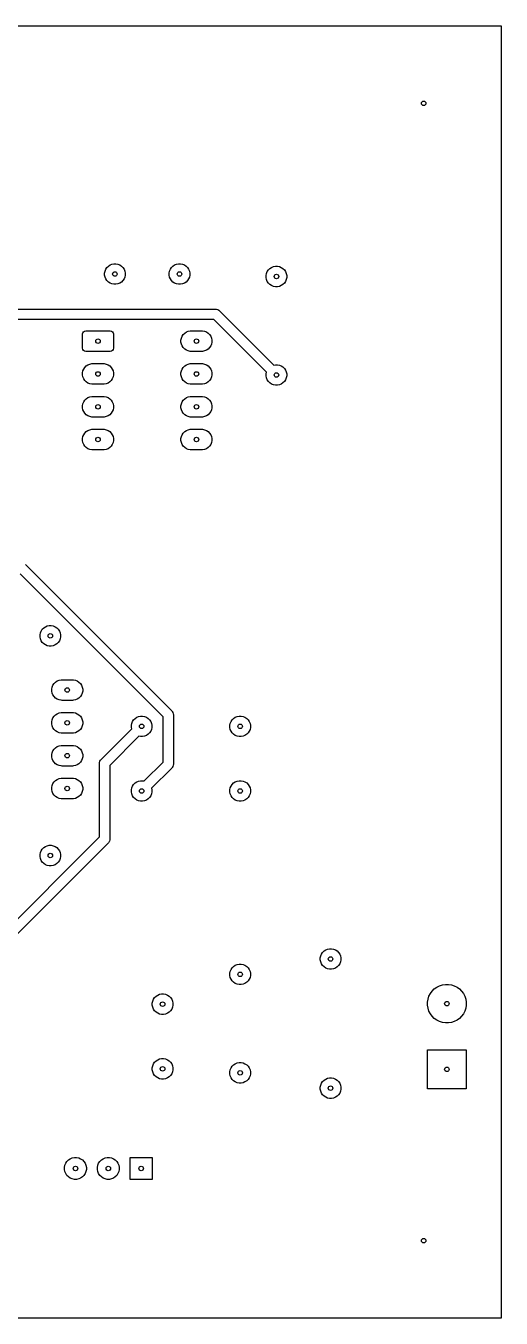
# Model space of a CAD drawing. Header units: millimetres. Extents: x 20 to 120, y -120 to -20.
# Drawn here: x 83.2 to 120, y -120 to -20 of the extents above; entities that cross this region are included whole.
import ezdxf

# ---------------------------------------------------------------- set-up
doc = ezdxf.new("R2010")
doc.units = ezdxf.units.MM
doc.layers.add('Edge.Cuts', color=254, linetype='CONTINUOUS', true_color=0xd0d2cd)
doc.layers.add('F.Cu', color=13, linetype='CONTINUOUS', true_color=0xc83434)

msp = doc.modelspace()

# ---------------------------------------------------------------- linework, layer by layer
at = {"layer": 'Edge.Cuts', "linetype": 'CONTINUOUS'}
for p, q in [((20, -20), (120, -20)), ((120, -20), (120, -120)), ((120, -120), (20, -120))]:
    msp.add_line(p, q, dxfattribs=at)
at = {"layer": 'F.Cu', "linetype": 'CONTINUOUS'}
for p, q in [((89.313852, -39.126586), (89.344448, -38.972772)), ((89.344448, -38.972772), (89.404463, -38.827883)), ((89.404463, -38.827883), (89.491592, -38.697485)), ((89.491592, -38.697485), (89.602485, -38.586592)), ((89.602485, -38.586592), (89.732883, -38.499463)), ((89.732883, -38.499463), (89.877772, -38.439448)), ((89.877772, -38.439448), (90.031586, -38.408852)), ((90.031586, -38.408852), (90.188414, -38.408852)), ((90.188414, -38.408852), (90.342228, -38.439448)), ((90.342228, -38.439448), (90.487117, -38.499463)), ((90.487117, -38.499463), (90.617515, -38.586592)), ((90.617515, -38.586592), (90.728408, -38.697485)), ((90.728408, -38.697485), (90.815537, -38.827883)), ((90.815537, -38.827883), (90.875552, -38.972772)), ((90.875552, -38.972772), (90.906148, -39.126586)), ((94.313852, -39.126586), (94.344448, -38.972772)), ((94.344448, -38.972772), (94.404463, -38.827883)), ((94.404463, -38.827883), (94.491592, -38.697485)), ((94.491592, -38.697485), (94.602485, -38.586592)), ((94.602485, -38.586592), (94.732883, -38.499463)), ((94.732883, -38.499463), (94.877772, -38.439448)), ((94.877772, -38.439448), (95.031586, -38.408852)), ((95.031586, -38.408852), (95.188414, -38.408852)), ((95.188414, -38.408852), (95.342228, -38.439448)), ((95.342228, -38.439448), (95.487117, -38.499463)), ((95.487117, -38.499463), (95.617515, -38.586592)), ((95.617515, -38.586592), (95.728408, -38.697485)), ((95.728408, -38.697485), (95.815537, -38.827883)), ((95.815537, -38.827883), (95.875552, -38.972772)), ((95.875552, -38.972772), (95.906148, -39.126586)), ((101.904463, -39.017883), (101.991592, -38.887485)), ((101.991592, -38.887485), (102.102485, -38.776592)), ((102.102485, -38.776592), (102.232883, -38.689463)), ((102.232883, -38.689463), (102.377772, -38.629448)), ((102.377772, -38.629448), (102.531586, -38.598852)), ((102.531586, -38.598852), (102.688414, -38.598852)), ((102.688414, -38.598852), (102.842228, -38.629448)), ((102.842228, -38.629448), (102.987117, -38.689463)), ((102.987117, -38.689463), (103.117515, -38.776592)), ((103.117515, -38.776592), (103.228408, -38.887485)), ((103.228408, -38.887485), (103.315537, -39.017883)), ((89.313852, -39.283414), (89.313852, -39.126586)), ((89.344448, -39.437228), (89.313852, -39.283414)), ((89.404463, -39.582117), (89.344448, -39.437228)), ((89.491592, -39.712515), (89.404463, -39.582117)), ((89.602485, -39.823408), (89.491592, -39.712515)), ((89.732883, -39.910537), (89.602485, -39.823408)), ((89.877772, -39.970552), (89.732883, -39.910537)), ((90.031586, -40.001148), (89.877772, -39.970552)), ((90.342228, -39.970552), (90.188414, -40.001148)), ((90.487117, -39.910537), (90.342228, -39.970552)), ((90.617515, -39.823408), (90.487117, -39.910537)), ((90.728408, -39.712515), (90.617515, -39.823408)), ((90.815537, -39.582117), (90.728408, -39.712515)), ((90.875552, -39.437228), (90.815537, -39.582117)), ((90.906148, -39.283414), (90.875552, -39.437228)), ((90.906148, -39.126586), (90.906148, -39.283414)), ((94.313852, -39.283414), (94.313852, -39.126586)), ((94.344448, -39.437228), (94.313852, -39.283414)), ((94.404463, -39.582117), (94.344448, -39.437228)), ((94.491592, -39.712515), (94.404463, -39.582117)), ((94.602485, -39.823408), (94.491592, -39.712515)), ((94.732883, -39.910537), (94.602485, -39.823408)), ((94.877772, -39.970552), (94.732883, -39.910537)), ((95.031586, -40.001148), (94.877772, -39.970552)), ((95.342228, -39.970552), (95.188414, -40.001148)), ((95.487117, -39.910537), (95.342228, -39.970552)), ((95.617515, -39.823408), (95.487117, -39.910537)), ((95.728408, -39.712515), (95.617515, -39.823408)), ((95.815537, -39.582117), (95.728408, -39.712515)), ((95.875552, -39.437228), (95.815537, -39.582117)), ((95.906148, -39.283414), (95.875552, -39.437228)), ((95.906148, -39.126586), (95.906148, -39.283414)), ((101.813852, -39.316586), (101.844448, -39.162772)), ((101.813852, -39.473414), (101.813852, -39.316586)), ((101.844448, -39.627228), (101.813852, -39.473414)), ((101.844448, -39.162772), (101.904463, -39.017883)), ((101.904463, -39.772117), (101.844448, -39.627228)), ((101.991592, -39.902515), (101.904463, -39.772117)), ((102.102485, -40.013408), (101.991592, -39.902515)), ((103.228408, -39.902515), (103.117515, -40.013408)), ((103.315537, -39.772117), (103.228408, -39.902515)), ((103.315537, -39.017883), (103.375552, -39.162772)), ((103.375552, -39.627228), (103.315537, -39.772117)), ((103.375552, -39.162772), (103.406148, -39.316586)), ((103.406148, -39.473414), (103.375552, -39.627228)), ((103.406148, -39.316586), (103.406148, -39.473414)), ((90.188414, -40.001148), (90.031586, -40.001148)), ((95.188414, -40.001148), (95.031586, -40.001148)), ((102.232883, -40.100537), (102.102485, -40.013408)), ((102.377772, -40.160552), (102.232883, -40.100537)), ((102.531586, -40.191148), (102.377772, -40.160552)), ((102.688414, -40.191148), (102.531586, -40.191148)), ((102.842228, -40.160552), (102.688414, -40.191148)), ((102.987117, -40.100537), (102.842228, -40.160552)), ((103.117515, -40.013408), (102.987117, -40.100537)), ((72.205685, -41.9261), (97.9211, -41.9261)), ((97.9211, -41.9261), (97.97331, -41.929522)), ((97.97331, -41.929522), (98.074174, -41.956548)), ((98.074174, -41.956548), (98.164605, -42.008759)), ((97.755414, -42.7261), (72.04, -42.7261)), ((101.839078, -46.809764), (97.755414, -42.7261)), ((98.164605, -42.008759), (98.203943, -42.043257)), ((98.203943, -42.043257), (102.404764, -46.244078)), ((87.6, -43.845), (87.61903, -43.749329)), ((87.6, -44.945), (87.6, -43.845)), ((87.61903, -43.749329), (87.673223, -43.668223)), ((87.673223, -43.668223), (87.754329, -43.61403)), ((87.754329, -43.61403), (87.85, -43.595)), ((87.85, -43.595), (89.75, -43.595)), ((89.75, -43.595), (89.845671, -43.61403)), ((89.845671, -43.61403), (89.926777, -43.668223)), ((89.926777, -43.668223), (89.98097, -43.749329)), ((89.98097, -43.749329), (90, -43.845)), ((90, -43.845), (90, -44.945)), ((95.314463, -44.017883), (95.401592, -43.887485)), ((95.401592, -43.887485), (95.512485, -43.776592)), ((95.512485, -43.776592), (95.642883, -43.689463)), ((95.642883, -43.689463), (95.787772, -43.629448)), ((95.787772, -43.629448), (95.941586, -43.598852)), ((95.941586, -43.598852), (96.02, -43.595)), ((96.02, -43.595), (96.82, -43.595)), ((96.82, -43.595), (96.898414, -43.598852)), ((96.898414, -43.598852), (97.052228, -43.629448)), ((97.052228, -43.629448), (97.197117, -43.689463)), ((97.197117, -43.689463), (97.327515, -43.776592)), ((97.327515, -43.776592), (97.438408, -43.887485)), ((97.438408, -43.887485), (97.525537, -44.017883)), ((87.61903, -45.040671), (87.6, -44.945)), ((90, -44.945), (89.98097, -45.040671)), ((95.223852, -44.316586), (95.254448, -44.162772)), ((95.223852, -44.473414), (95.223852, -44.316586)), ((95.254448, -44.627228), (95.223852, -44.473414)), ((95.254448, -44.162772), (95.314463, -44.017883)), ((95.314463, -44.772117), (95.254448, -44.627228)), ((95.401592, -44.902515), (95.314463, -44.772117)), ((95.512485, -45.013408), (95.401592, -44.902515)), ((97.438408, -44.902515), (97.327515, -45.013408)), ((97.525537, -44.772117), (97.438408, -44.902515)), ((97.525537, -44.017883), (97.585552, -44.162772)), ((97.585552, -44.627228), (97.525537, -44.772117)), ((97.585552, -44.162772), (97.616148, -44.316586)), ((97.616148, -44.473414), (97.585552, -44.627228)), ((97.616148, -44.316586), (97.616148, -44.473414)), ((87.673223, -45.121777), (87.61903, -45.040671)), ((87.754329, -45.17597), (87.673223, -45.121777)), ((87.85, -45.195), (87.754329, -45.17597)), ((89.75, -45.195), (87.85, -45.195)), ((89.845671, -45.17597), (89.75, -45.195)), ((89.926777, -45.121777), (89.845671, -45.17597)), ((89.98097, -45.040671), (89.926777, -45.121777)), ((95.642883, -45.100537), (95.512485, -45.013408)), ((95.787772, -45.160552), (95.642883, -45.100537)), ((95.941586, -45.191148), (95.787772, -45.160552)), ((96.02, -45.195), (95.941586, -45.191148)), ((96.82, -45.195), (96.02, -45.195)), ((96.898414, -45.191148), (96.82, -45.195)), ((97.052228, -45.160552), (96.898414, -45.191148)), ((97.197117, -45.100537), (97.052228, -45.160552)), ((97.327515, -45.013408), (97.197117, -45.100537)), ((87.603852, -46.856586), (87.634448, -46.702772)), ((87.603852, -47.013414), (87.603852, -46.856586)), ((87.634448, -46.702772), (87.694463, -46.557883)), ((87.694463, -46.557883), (87.781592, -46.427485)), ((87.781592, -46.427485), (87.892485, -46.316592)), ((87.892485, -46.316592), (88.022883, -46.229463)), ((88.022883, -46.229463), (88.167772, -46.169448)), ((88.167772, -46.169448), (88.321586, -46.138852)), ((88.321586, -46.138852), (88.4, -46.135)), ((88.4, -46.135), (89.2, -46.135)), ((89.2, -46.135), (89.278414, -46.138852)), ((89.278414, -46.138852), (89.432228, -46.169448)), ((89.432228, -46.169448), (89.577117, -46.229463)), ((89.577117, -46.229463), (89.707515, -46.316592)), ((89.707515, -46.316592), (89.818408, -46.427485)), ((89.818408, -46.427485), (89.905537, -46.557883)), ((89.905537, -46.557883), (89.965552, -46.702772)), ((89.965552, -46.702772), (89.996148, -46.856586)), ((89.996148, -46.856586), (89.996148, -47.013414)), ((95.223852, -46.856586), (95.254448, -46.702772)), ((95.223852, -47.013414), (95.223852, -46.856586)), ((95.254448, -46.702772), (95.314463, -46.557883)), ((95.314463, -46.557883), (95.401592, -46.427485)), ((95.401592, -46.427485), (95.512485, -46.316592)), ((95.512485, -46.316592), (95.642883, -46.229463)), ((95.642883, -46.229463), (95.787772, -46.169448)), ((95.787772, -46.169448), (95.941586, -46.138852)), ((95.941586, -46.138852), (96.02, -46.135)), ((96.02, -46.135), (96.82, -46.135)), ((96.82, -46.135), (96.898414, -46.138852)), ((96.898414, -46.138852), (97.052228, -46.169448)), ((97.052228, -46.169448), (97.197117, -46.229463)), ((97.197117, -46.229463), (97.327515, -46.316592)), ((97.327515, -46.316592), (97.438408, -46.427485)), ((97.438408, -46.427485), (97.525537, -46.557883)), ((97.525537, -46.557883), (97.585552, -46.702772)), ((97.585552, -46.702772), (97.616148, -46.856586)), ((97.616148, -46.856586), (97.616148, -47.013414)), ((101.813852, -46.936586), (101.839078, -46.809764)), ((101.813852, -47.093414), (101.813852, -46.936586)), ((102.404764, -46.244078), (102.531586, -46.218852)), ((102.531586, -46.218852), (102.688414, -46.218852)), ((102.688414, -46.218852), (102.842228, -46.249448)), ((102.842228, -46.249448), (102.987117, -46.309463)), ((102.987117, -46.309463), (103.117515, -46.396592)), ((103.117515, -46.396592), (103.228408, -46.507485)), ((103.228408, -46.507485), (103.315537, -46.637883)), ((103.315537, -46.637883), (103.375552, -46.782772)), ((103.375552, -46.782772), (103.406148, -46.936586)), ((103.406148, -46.936586), (103.406148, -47.093414)), ((87.634448, -47.167228), (87.603852, -47.013414)), ((87.694463, -47.312117), (87.634448, -47.167228)), ((87.781592, -47.442515), (87.694463, -47.312117)), ((87.892485, -47.553408), (87.781592, -47.442515)), ((88.022883, -47.640537), (87.892485, -47.553408)), ((88.167772, -47.700552), (88.022883, -47.640537)), ((88.321586, -47.731148), (88.167772, -47.700552)), ((88.4, -47.735), (88.321586, -47.731148)), ((89.2, -47.735), (88.4, -47.735)), ((89.278414, -47.731148), (89.2, -47.735)), ((89.432228, -47.700552), (89.278414, -47.731148)), ((89.577117, -47.640537), (89.432228, -47.700552)), ((89.707515, -47.553408), (89.577117, -47.640537)), ((89.818408, -47.442515), (89.707515, -47.553408)), ((89.905537, -47.312117), (89.818408, -47.442515)), ((89.965552, -47.167228), (89.905537, -47.312117)), ((89.996148, -47.013414), (89.965552, -47.167228)), ((95.254448, -47.167228), (95.223852, -47.013414)), ((95.314463, -47.312117), (95.254448, -47.167228)), ((95.401592, -47.442515), (95.314463, -47.312117)), ((95.512485, -47.553408), (95.401592, -47.442515)), ((95.642883, -47.640537), (95.512485, -47.553408)), ((95.787772, -47.700552), (95.642883, -47.640537)), ((95.941586, -47.731148), (95.787772, -47.700552)), ((96.02, -47.735), (95.941586, -47.731148)), ((96.82, -47.735), (96.02, -47.735)), ((96.898414, -47.731148), (96.82, -47.735)), ((97.052228, -47.700552), (96.898414, -47.731148)), ((97.197117, -47.640537), (97.052228, -47.700552)), ((97.327515, -47.553408), (97.197117, -47.640537)), ((97.438408, -47.442515), (97.327515, -47.553408)), ((97.525537, -47.312117), (97.438408, -47.442515)), ((97.585552, -47.167228), (97.525537, -47.312117)), ((97.616148, -47.013414), (97.585552, -47.167228)), ((101.844448, -47.247228), (101.813852, -47.093414)), ((101.904463, -47.392117), (101.844448, -47.247228)), ((101.991592, -47.522515), (101.904463, -47.392117)), ((102.102485, -47.633408), (101.991592, -47.522515)), ((102.232883, -47.720537), (102.102485, -47.633408)), ((102.377772, -47.780552), (102.232883, -47.720537)), ((102.531586, -47.811148), (102.377772, -47.780552)), ((102.688414, -47.811148), (102.531586, -47.811148)), ((102.842228, -47.780552), (102.688414, -47.811148)), ((102.987117, -47.720537), (102.842228, -47.780552)), ((103.117515, -47.633408), (102.987117, -47.720537)), ((103.228408, -47.522515), (103.117515, -47.633408)), ((103.315537, -47.392117), (103.228408, -47.522515)), ((103.375552, -47.247228), (103.315537, -47.392117)), ((103.406148, -47.093414), (103.375552, -47.247228)), ((87.694463, -49.097883), (87.781592, -48.967485)), ((87.781592, -48.967485), (87.892485, -48.856592)), ((87.892485, -48.856592), (88.022883, -48.769463)), ((88.022883, -48.769463), (88.167772, -48.709448)), ((88.167772, -48.709448), (88.321586, -48.678852)), ((88.321586, -48.678852), (88.4, -48.675)), ((88.4, -48.675), (89.2, -48.675)), ((89.2, -48.675), (89.278414, -48.678852)), ((89.278414, -48.678852), (89.432228, -48.709448)), ((89.432228, -48.709448), (89.577117, -48.769463)), ((89.577117, -48.769463), (89.707515, -48.856592)), ((89.707515, -48.856592), (89.818408, -48.967485)), ((89.818408, -48.967485), (89.905537, -49.097883)), ((95.314463, -49.097883), (95.401592, -48.967485)), ((95.401592, -48.967485), (95.512485, -48.856592)), ((95.512485, -48.856592), (95.642883, -48.769463)), ((95.642883, -48.769463), (95.787772, -48.709448)), ((95.787772, -48.709448), (95.941586, -48.678852)), ((95.941586, -48.678852), (96.02, -48.675)), ((96.02, -48.675), (96.82, -48.675)), ((96.82, -48.675), (96.898414, -48.678852)), ((96.898414, -48.678852), (97.052228, -48.709448)), ((97.052228, -48.709448), (97.197117, -48.769463)), ((97.197117, -48.769463), (97.327515, -48.856592)), ((97.327515, -48.856592), (97.438408, -48.967485)), ((97.438408, -48.967485), (97.525537, -49.097883)), ((87.603852, -49.396586), (87.634448, -49.242772)), ((87.603852, -49.553414), (87.603852, -49.396586)), ((87.634448, -49.707228), (87.603852, -49.553414)), ((87.634448, -49.242772), (87.694463, -49.097883)), ((87.694463, -49.852117), (87.634448, -49.707228)), ((87.781592, -49.982515), (87.694463, -49.852117)), ((87.892485, -50.093408), (87.781592, -49.982515)), ((89.818408, -49.982515), (89.707515, -50.093408)), ((89.905537, -49.852117), (89.818408, -49.982515)), ((89.905537, -49.097883), (89.965552, -49.242772)), ((89.965552, -49.707228), (89.905537, -49.852117)), ((89.965552, -49.242772), (89.996148, -49.396586)), ((89.996148, -49.553414), (89.965552, -49.707228)), ((89.996148, -49.396586), (89.996148, -49.553414)), ((95.223852, -49.396586), (95.254448, -49.242772)), ((95.223852, -49.553414), (95.223852, -49.396586)), ((95.254448, -49.707228), (95.223852, -49.553414)), ((95.254448, -49.242772), (95.314463, -49.097883)), ((95.314463, -49.852117), (95.254448, -49.707228)), ((95.401592, -49.982515), (95.314463, -49.852117)), ((95.512485, -50.093408), (95.401592, -49.982515)), ((97.438408, -49.982515), (97.327515, -50.093408)), ((97.525537, -49.852117), (97.438408, -49.982515)), ((97.525537, -49.097883), (97.585552, -49.242772)), ((97.585552, -49.707228), (97.525537, -49.852117)), ((97.585552, -49.242772), (97.616148, -49.396586)), ((97.616148, -49.553414), (97.585552, -49.707228)), ((97.616148, -49.396586), (97.616148, -49.553414)), ((88.022883, -50.180537), (87.892485, -50.093408)), ((88.167772, -50.240552), (88.022883, -50.180537)), ((88.321586, -50.271148), (88.167772, -50.240552)), ((88.4, -50.275), (88.321586, -50.271148)), ((89.2, -50.275), (88.4, -50.275)), ((89.278414, -50.271148), (89.2, -50.275)), ((89.432228, -50.240552), (89.278414, -50.271148)), ((89.577117, -50.180537), (89.432228, -50.240552)), ((89.707515, -50.093408), (89.577117, -50.180537)), ((95.642883, -50.180537), (95.512485, -50.093408)), ((95.787772, -50.240552), (95.642883, -50.180537)), ((95.941586, -50.271148), (95.787772, -50.240552)), ((96.02, -50.275), (95.941586, -50.271148)), ((96.82, -50.275), (96.02, -50.275)), ((96.898414, -50.271148), (96.82, -50.275)), ((97.052228, -50.240552), (96.898414, -50.271148)), ((97.197117, -50.180537), (97.052228, -50.240552)), ((97.327515, -50.093408), (97.197117, -50.180537)), ((87.603852, -51.936586), (87.634448, -51.782772)), ((87.603852, -52.093414), (87.603852, -51.936586)), ((87.634448, -51.782772), (87.694463, -51.637883)), ((87.694463, -51.637883), (87.781592, -51.507485)), ((87.781592, -51.507485), (87.892485, -51.396592)), ((87.892485, -51.396592), (88.022883, -51.309463)), ((88.022883, -51.309463), (88.167772, -51.249448)), ((88.167772, -51.249448), (88.321586, -51.218852)), ((88.321586, -51.218852), (88.4, -51.215)), ((88.4, -51.215), (89.2, -51.215)), ((89.2, -51.215), (89.278414, -51.218852)), ((89.278414, -51.218852), (89.432228, -51.249448)), ((89.432228, -51.249448), (89.577117, -51.309463)), ((89.577117, -51.309463), (89.707515, -51.396592)), ((89.707515, -51.396592), (89.818408, -51.507485)), ((89.818408, -51.507485), (89.905537, -51.637883)), ((89.905537, -51.637883), (89.965552, -51.782772)), ((89.965552, -51.782772), (89.996148, -51.936586)), ((89.996148, -51.936586), (89.996148, -52.093414)), ((95.223852, -51.936586), (95.254448, -51.782772)), ((95.223852, -52.093414), (95.223852, -51.936586)), ((95.254448, -51.782772), (95.314463, -51.637883)), ((95.314463, -51.637883), (95.401592, -51.507485)), ((95.401592, -51.507485), (95.512485, -51.396592)), ((95.512485, -51.396592), (95.642883, -51.309463)), ((95.642883, -51.309463), (95.787772, -51.249448)), ((95.787772, -51.249448), (95.941586, -51.218852)), ((95.941586, -51.218852), (96.02, -51.215)), ((96.02, -51.215), (96.82, -51.215)), ((96.82, -51.215), (96.898414, -51.218852)), ((96.898414, -51.218852), (97.052228, -51.249448)), ((97.052228, -51.249448), (97.197117, -51.309463)), ((97.197117, -51.309463), (97.327515, -51.396592)), ((97.327515, -51.396592), (97.438408, -51.507485)), ((97.438408, -51.507485), (97.525537, -51.637883)), ((97.525537, -51.637883), (97.585552, -51.782772)), ((97.585552, -51.782772), (97.616148, -51.936586)), ((97.616148, -51.936586), (97.616148, -52.093414)), ((87.634448, -52.247228), (87.603852, -52.093414)), ((87.694463, -52.392117), (87.634448, -52.247228)), ((87.781592, -52.522515), (87.694463, -52.392117)), ((87.892485, -52.633408), (87.781592, -52.522515)), ((88.022883, -52.720537), (87.892485, -52.633408)), ((88.167772, -52.780552), (88.022883, -52.720537)), ((88.321586, -52.811148), (88.167772, -52.780552)), ((88.4, -52.815), (88.321586, -52.811148)), ((89.2, -52.815), (88.4, -52.815)), ((89.278414, -52.811148), (89.2, -52.815)), ((89.432228, -52.780552), (89.278414, -52.811148)), ((89.577117, -52.720537), (89.432228, -52.780552)), ((89.707515, -52.633408), (89.577117, -52.720537)), ((89.818408, -52.522515), (89.707515, -52.633408)), ((89.905537, -52.392117), (89.818408, -52.522515)), ((89.965552, -52.247228), (89.905537, -52.392117)), ((89.996148, -52.093414), (89.965552, -52.247228)), ((95.254448, -52.247228), (95.223852, -52.093414)), ((95.314463, -52.392117), (95.254448, -52.247228)), ((95.401592, -52.522515), (95.314463, -52.392117)), ((95.512485, -52.633408), (95.401592, -52.522515)), ((95.642883, -52.720537), (95.512485, -52.633408)), ((95.787772, -52.780552), (95.642883, -52.720537)), ((95.941586, -52.811148), (95.787772, -52.780552)), ((96.02, -52.815), (95.941586, -52.811148)), ((96.82, -52.815), (96.02, -52.815)), ((96.898414, -52.811148), (96.82, -52.815)), ((97.052228, -52.780552), (96.898414, -52.811148)), ((97.197117, -52.720537), (97.052228, -52.780552)), ((97.327515, -52.633408), (97.197117, -52.720537)), ((97.438408, -52.522515), (97.327515, -52.633408)), ((97.525537, -52.392117), (97.438408, -52.522515)), ((97.585552, -52.247228), (97.525537, -52.392117)), ((97.616148, -52.093414), (97.585552, -52.247228)), ((83.181205, -61.682659), (83.220543, -61.717157)), ((83.220543, -61.717157), (94.516743, -73.013357)), ((93.8339, -73.461886), (82.772014, -62.4)), ((84.313852, -67.126586), (84.344448, -66.972772)), ((84.344448, -66.972772), (84.404463, -66.827883)), ((84.404463, -66.827883), (84.491592, -66.697485)), ((84.491592, -66.697485), (84.602485, -66.586592)), ((84.602485, -66.586592), (84.732883, -66.499463)), ((84.732883, -66.499463), (84.877772, -66.439448)), ((84.877772, -66.439448), (85.031586, -66.408852)), ((85.031586, -66.408852), (85.188414, -66.408852)), ((85.188414, -66.408852), (85.342228, -66.439448)), ((85.342228, -66.439448), (85.487117, -66.499463)), ((85.487117, -66.499463), (85.617515, -66.586592)), ((85.617515, -66.586592), (85.728408, -66.697485)), ((85.728408, -66.697485), (85.815537, -66.827883)), ((85.815537, -66.827883), (85.875552, -66.972772)), ((85.875552, -66.972772), (85.906148, -67.126586)), ((84.313852, -67.283414), (84.313852, -67.126586)), ((84.344448, -67.437228), (84.313852, -67.283414)), ((84.404463, -67.582117), (84.344448, -67.437228)), ((84.491592, -67.712515), (84.404463, -67.582117)), ((84.602485, -67.823408), (84.491592, -67.712515)), ((84.732883, -67.910537), (84.602485, -67.823408)), ((84.877772, -67.970552), (84.732883, -67.910537)), ((85.031586, -68.001148), (84.877772, -67.970552)), ((85.342228, -67.970552), (85.188414, -68.001148)), ((85.487117, -67.910537), (85.342228, -67.970552)), ((85.617515, -67.823408), (85.487117, -67.910537)), ((85.728408, -67.712515), (85.617515, -67.823408)), ((85.815537, -67.582117), (85.728408, -67.712515)), ((85.875552, -67.437228), (85.815537, -67.582117)), ((85.906148, -67.283414), (85.875552, -67.437228)), ((85.906148, -67.126586), (85.906148, -67.283414)), ((85.188414, -68.001148), (85.031586, -68.001148)), ((85.314463, -71.017883), (85.401592, -70.887485)), ((85.401592, -70.887485), (85.512485, -70.776592)), ((85.512485, -70.776592), (85.642883, -70.689463)), ((85.642883, -70.689463), (85.787772, -70.629448)), ((85.787772, -70.629448), (85.941586, -70.598852)), ((85.941586, -70.598852), (86.02, -70.595)), ((86.02, -70.595), (86.82, -70.595)), ((86.82, -70.595), (86.898414, -70.598852)), ((86.898414, -70.598852), (87.052228, -70.629448)), ((87.052228, -70.629448), (87.197117, -70.689463)), ((87.197117, -70.689463), (87.327515, -70.776592)), ((87.327515, -70.776592), (87.438408, -70.887485)), ((87.438408, -70.887485), (87.525537, -71.017883)), ((85.223852, -71.316586), (85.254448, -71.162772)), ((85.223852, -71.473414), (85.223852, -71.316586)), ((85.254448, -71.627228), (85.223852, -71.473414)), ((85.254448, -71.162772), (85.314463, -71.017883)), ((85.314463, -71.772117), (85.254448, -71.627228)), ((85.401592, -71.902515), (85.314463, -71.772117)), ((85.512485, -72.013408), (85.401592, -71.902515)), ((87.438408, -71.902515), (87.327515, -72.013408)), ((87.525537, -71.772117), (87.438408, -71.902515)), ((87.525537, -71.017883), (87.585552, -71.162772)), ((87.585552, -71.627228), (87.525537, -71.772117)), ((87.585552, -71.162772), (87.616148, -71.316586)), ((87.616148, -71.473414), (87.585552, -71.627228)), ((87.616148, -71.316586), (87.616148, -71.473414)), ((85.642883, -72.100537), (85.512485, -72.013408)), ((85.787772, -72.160552), (85.642883, -72.100537)), ((85.941586, -72.191148), (85.787772, -72.160552)), ((86.02, -72.195), (85.941586, -72.191148)), ((86.82, -72.195), (86.02, -72.195)), ((86.898414, -72.191148), (86.82, -72.195)), ((87.052228, -72.160552), (86.898414, -72.191148)), ((87.197117, -72.100537), (87.052228, -72.160552)), ((87.327515, -72.013408), (87.197117, -72.100537)), ((85.223852, -73.856586), (85.254448, -73.702772)), ((85.223852, -74.013414), (85.223852, -73.856586)), ((85.254448, -73.702772), (85.314463, -73.557883)), ((85.314463, -73.557883), (85.401592, -73.427485)), ((85.401592, -73.427485), (85.512485, -73.316592)), ((85.512485, -73.316592), (85.642883, -73.229463)), ((85.642883, -73.229463), (85.787772, -73.169448)), ((85.787772, -73.169448), (85.941586, -73.138852)), ((85.941586, -73.138852), (86.02, -73.135)), ((86.02, -73.135), (86.82, -73.135)), ((86.82, -73.135), (86.898414, -73.138852)), ((86.898414, -73.138852), (87.052228, -73.169448)), ((87.052228, -73.169448), (87.197117, -73.229463)), ((87.197117, -73.229463), (87.327515, -73.316592)), ((87.327515, -73.316592), (87.438408, -73.427485)), ((87.438408, -73.427485), (87.525537, -73.557883)), ((87.525537, -73.557883), (87.585552, -73.702772)), ((87.585552, -73.702772), (87.616148, -73.856586)), ((87.616148, -73.856586), (87.616148, -74.013414)), ((91.383852, -74.126586), (91.414448, -73.972772)), ((91.414448, -73.972772), (91.474463, -73.827883)), ((91.474463, -73.827883), (91.561592, -73.697485)), ((91.561592, -73.697485), (91.672485, -73.586592)), ((91.672485, -73.586592), (91.802883, -73.499463)), ((91.802883, -73.499463), (91.947772, -73.439448)), ((91.947772, -73.439448), (92.101586, -73.408852)), ((92.101586, -73.408852), (92.258414, -73.408852)), ((92.258414, -73.408852), (92.412228, -73.439448)), ((92.412228, -73.439448), (92.557117, -73.499463)), ((92.557117, -73.499463), (92.687515, -73.586592)), ((92.687515, -73.586592), (92.798408, -73.697485)), ((92.798408, -73.697485), (92.885537, -73.827883)), ((92.885537, -73.827883), (92.945552, -73.972772)), ((92.945552, -73.972772), (92.976148, -74.126586)), ((93.8339, -76.985414), (93.8339, -73.461886)), ((94.516743, -73.013357), (94.551241, -73.052695)), ((94.551241, -73.052695), (94.603452, -73.143126)), ((94.603452, -73.143126), (94.603452, -73.143127)), ((94.603452, -73.143127), (94.630478, -73.24399)), ((94.630478, -73.24399), (94.6339, -73.2962)), ((94.6339, -73.2962), (94.6339, -77.1511)), ((99.003852, -74.126586), (99.034448, -73.972772)), ((99.034448, -73.972772), (99.094463, -73.827883)), ((99.094463, -73.827883), (99.181592, -73.697485)), ((99.181592, -73.697485), (99.292485, -73.586592)), ((99.292485, -73.586592), (99.422883, -73.499463)), ((99.422883, -73.499463), (99.567772, -73.439448)), ((99.567772, -73.439448), (99.721586, -73.408852)), ((99.721586, -73.408852), (99.878414, -73.408852)), ((99.878414, -73.408852), (100.032228, -73.439448)), ((100.032228, -73.439448), (100.177117, -73.499463)), ((100.177117, -73.499463), (100.307515, -73.586592)), ((100.307515, -73.586592), (100.418408, -73.697485)), ((100.418408, -73.697485), (100.505537, -73.827883)), ((100.505537, -73.827883), (100.565552, -73.972772)), ((100.565552, -73.972772), (100.596148, -74.126586)), ((85.254448, -74.167228), (85.223852, -74.013414)), ((85.314463, -74.312117), (85.254448, -74.167228)), ((85.401592, -74.442515), (85.314463, -74.312117)), ((85.512485, -74.553408), (85.401592, -74.442515)), ((85.642883, -74.640537), (85.512485, -74.553408)), ((85.787772, -74.700552), (85.642883, -74.640537)), ((85.941586, -74.731148), (85.787772, -74.700552)), ((86.02, -74.735), (85.941586, -74.731148)), ((86.82, -74.735), (86.02, -74.735)), ((86.898414, -74.731148), (86.82, -74.735)), ((87.052228, -74.700552), (86.898414, -74.731148)), ((87.197117, -74.640537), (87.052228, -74.700552)), ((87.327515, -74.553408), (87.197117, -74.640537)), ((87.438408, -74.442515), (87.327515, -74.553408)), ((87.525537, -74.312117), (87.438408, -74.442515)), ((87.585552, -74.167228), (87.525537, -74.312117)), ((87.616148, -74.013414), (87.585552, -74.167228)), ((89.040757, -76.778557), (91.409078, -74.410235)), ((91.974764, -74.975921), (89.7236, -77.227085)), ((91.383852, -74.283414), (91.383852, -74.126586)), ((91.409078, -74.410235), (91.383852, -74.283414)), ((92.101586, -75.001148), (91.974764, -74.975921)), ((92.412228, -74.970552), (92.258414, -75.001148)), ((92.557117, -74.910537), (92.412228, -74.970552)), ((92.687515, -74.823408), (92.557117, -74.910537)), ((92.798408, -74.712515), (92.687515, -74.823408)), ((92.885537, -74.582117), (92.798408, -74.712515)), ((92.945552, -74.437228), (92.885537, -74.582117)), ((92.976148, -74.283414), (92.945552, -74.437228)), ((92.976148, -74.126586), (92.976148, -74.283414)), ((99.003852, -74.283414), (99.003852, -74.126586)), ((99.034448, -74.437228), (99.003852, -74.283414)), ((99.094463, -74.582117), (99.034448, -74.437228)), ((99.181592, -74.712515), (99.094463, -74.582117)), ((99.292485, -74.823408), (99.181592, -74.712515)), ((99.422883, -74.910537), (99.292485, -74.823408)), ((99.567772, -74.970552), (99.422883, -74.910537)), ((99.721586, -75.001148), (99.567772, -74.970552)), ((100.032228, -74.970552), (99.878414, -75.001148)), ((100.177117, -74.910537), (100.032228, -74.970552)), ((100.307515, -74.823408), (100.177117, -74.910537)), ((100.418408, -74.712515), (100.307515, -74.823408)), ((100.505537, -74.582117), (100.418408, -74.712515)), ((100.565552, -74.437228), (100.505537, -74.582117)), ((100.596148, -74.283414), (100.565552, -74.437228)), ((100.596148, -74.126586), (100.596148, -74.283414)), ((85.314463, -76.097883), (85.401592, -75.967485)), ((85.401592, -75.967485), (85.512485, -75.856592)), ((85.512485, -75.856592), (85.642883, -75.769463)), ((85.642883, -75.769463), (85.787772, -75.709448)), ((85.787772, -75.709448), (85.941586, -75.678852)), ((85.941586, -75.678852), (86.02, -75.675)), ((86.02, -75.675), (86.82, -75.675)), ((86.82, -75.675), (86.898414, -75.678852)), ((86.898414, -75.678852), (87.052228, -75.709448)), ((87.052228, -75.709448), (87.197117, -75.769463)), ((87.197117, -75.769463), (87.327515, -75.856592)), ((87.327515, -75.856592), (87.438408, -75.967485)), ((87.438408, -75.967485), (87.525537, -76.097883)), ((92.258414, -75.001148), (92.101586, -75.001148)), ((99.878414, -75.001148), (99.721586, -75.001148)), ((85.223852, -76.396586), (85.254448, -76.242772)), ((85.223852, -76.553414), (85.223852, -76.396586)), ((85.254448, -76.707228), (85.223852, -76.553414)), ((85.254448, -76.242772), (85.314463, -76.097883)), ((85.314463, -76.852117), (85.254448, -76.707228)), ((85.401592, -76.982515), (85.314463, -76.852117)), ((85.512485, -77.093408), (85.401592, -76.982515)), ((87.438408, -76.982515), (87.327515, -77.093408)), ((87.525537, -76.852117), (87.438408, -76.982515)), ((87.525537, -76.097883), (87.585552, -76.242772)), ((87.585552, -76.707228), (87.525537, -76.852117)), ((87.585552, -76.242772), (87.616148, -76.396586)), ((87.616148, -76.553414), (87.585552, -76.707228)), ((87.616148, -76.396586), (87.616148, -76.553414)), ((88.927022, -77.00919), (88.930013, -76.998026)), ((88.930013, -76.998026), (88.954048, -76.908326)), ((88.954048, -76.908326), (89.006259, -76.817895)), ((89.006259, -76.817895), (89.040757, -76.778557)), ((92.385235, -78.434078), (93.8339, -76.985414)), ((85.642883, -77.180537), (85.512485, -77.093408)), ((85.787772, -77.240552), (85.642883, -77.180537)), ((85.941586, -77.271148), (85.787772, -77.240552)), ((86.02, -77.275), (85.941586, -77.271148)), ((86.82, -77.275), (86.02, -77.275)), ((86.898414, -77.271148), (86.82, -77.275)), ((87.052228, -77.240552), (86.898414, -77.271148)), ((87.197117, -77.180537), (87.052228, -77.240552)), ((87.327515, -77.093408), (87.197117, -77.180537)), ((88.9236, -77.0614), (88.927022, -77.00919)), ((88.9236, -82.761214), (88.9236, -77.0614)), ((89.7236, -77.227085), (89.7236, -82.9269)), ((94.516743, -77.433943), (92.950921, -78.999764)), ((94.551241, -77.394605), (94.516743, -77.433943)), ((94.603452, -77.304174), (94.551241, -77.394605)), ((94.630478, -77.20331), (94.603452, -77.304174)), ((94.6339, -77.1511), (94.630478, -77.20331)), ((85.223852, -78.936586), (85.254448, -78.782772)), ((85.223852, -79.093414), (85.223852, -78.936586)), ((85.254448, -78.782772), (85.314463, -78.637883)), ((85.314463, -78.637883), (85.401592, -78.507485)), ((85.401592, -78.507485), (85.512485, -78.396592)), ((85.512485, -78.396592), (85.642883, -78.309463)), ((85.642883, -78.309463), (85.787772, -78.249448)), ((85.787772, -78.249448), (85.941586, -78.218852)), ((85.941586, -78.218852), (86.02, -78.215)), ((86.02, -78.215), (86.82, -78.215)), ((86.82, -78.215), (86.898414, -78.218852)), ((86.898414, -78.218852), (87.052228, -78.249448)), ((87.052228, -78.249448), (87.197117, -78.309463)), ((87.197117, -78.309463), (87.327515, -78.396592)), ((87.327515, -78.396592), (87.438408, -78.507485)), ((87.438408, -78.507485), (87.525537, -78.637883)), ((87.525537, -78.637883), (87.585552, -78.782772)), ((87.585552, -78.782772), (87.616148, -78.936586)), ((87.616148, -78.936586), (87.616148, -79.093414)), ((91.383852, -79.126586), (91.414448, -78.972772)), ((91.414448, -78.972772), (91.474463, -78.827883)), ((91.474463, -78.827883), (91.561592, -78.697485)), ((91.561592, -78.697485), (91.672485, -78.586592)), ((91.672485, -78.586592), (91.802883, -78.499463)), ((91.802883, -78.499463), (91.947772, -78.439448)), ((91.947772, -78.439448), (92.101586, -78.408852)), ((92.101586, -78.408852), (92.258414, -78.408852)), ((92.258414, -78.408852), (92.385235, -78.434078)), ((92.950921, -78.999764), (92.976148, -79.126586)), ((99.003852, -79.126586), (99.034448, -78.972772)), ((99.034448, -78.972772), (99.094463, -78.827883)), ((99.094463, -78.827883), (99.181592, -78.697485)), ((99.181592, -78.697485), (99.292485, -78.586592)), ((99.292485, -78.586592), (99.422883, -78.499463)), ((99.422883, -78.499463), (99.567772, -78.439448)), ((99.567772, -78.439448), (99.721586, -78.408852)), ((99.721586, -78.408852), (99.878414, -78.408852)), ((99.878414, -78.408852), (100.032228, -78.439448)), ((100.032228, -78.439448), (100.177117, -78.499463)), ((100.177117, -78.499463), (100.307515, -78.586592)), ((100.307515, -78.586592), (100.418408, -78.697485)), ((100.418408, -78.697485), (100.505537, -78.827883)), ((100.505537, -78.827883), (100.565552, -78.972772)), ((100.565552, -78.972772), (100.596148, -79.126586)), ((85.254448, -79.247228), (85.223852, -79.093414)), ((85.314463, -79.392117), (85.254448, -79.247228)), ((85.401592, -79.522515), (85.314463, -79.392117)), ((85.512485, -79.633408), (85.401592, -79.522515)), ((85.642883, -79.720537), (85.512485, -79.633408)), ((85.787772, -79.780552), (85.642883, -79.720537)), ((85.941586, -79.811148), (85.787772, -79.780552)), ((86.02, -79.815), (85.941586, -79.811148)), ((86.82, -79.815), (86.02, -79.815)), ((86.898414, -79.811148), (86.82, -79.815)), ((87.052228, -79.780552), (86.898414, -79.811148)), ((87.197117, -79.720537), (87.052228, -79.780552)), ((87.327515, -79.633408), (87.197117, -79.720537)), ((87.438408, -79.522515), (87.327515, -79.633408)), ((87.525537, -79.392117), (87.438408, -79.522515)), ((87.585552, -79.247228), (87.525537, -79.392117)), ((87.616148, -79.093414), (87.585552, -79.247228)), ((91.383852, -79.283414), (91.383852, -79.126586)), ((91.414448, -79.437228), (91.383852, -79.283414)), ((91.474463, -79.582117), (91.414448, -79.437228)), ((91.561592, -79.712515), (91.474463, -79.582117)), ((91.672485, -79.823408), (91.561592, -79.712515)), ((91.802883, -79.910537), (91.672485, -79.823408)), ((91.947772, -79.970552), (91.802883, -79.910537)), ((92.101586, -80.001148), (91.947772, -79.970552)), ((92.412228, -79.970552), (92.258414, -80.001148)), ((92.557117, -79.910537), (92.412228, -79.970552)), ((92.687515, -79.823408), (92.557117, -79.910537)), ((92.798408, -79.712515), (92.687515, -79.823408)), ((92.885537, -79.582117), (92.798408, -79.712515)), ((92.945552, -79.437228), (92.885537, -79.582117)), ((92.976148, -79.283414), (92.945552, -79.437228)), ((92.976148, -79.126586), (92.976148, -79.283414)), ((99.003852, -79.283414), (99.003852, -79.126586)), ((99.034448, -79.437228), (99.003852, -79.283414)), ((99.094463, -79.582117), (99.034448, -79.437228)), ((99.181592, -79.712515), (99.094463, -79.582117)), ((99.292485, -79.823408), (99.181592, -79.712515)), ((99.422883, -79.910537), (99.292485, -79.823408)), ((99.567772, -79.970552), (99.422883, -79.910537)), ((99.721586, -80.001148), (99.567772, -79.970552)), ((100.032228, -79.970552), (99.878414, -80.001148)), ((100.177117, -79.910537), (100.032228, -79.970552)), ((100.307515, -79.823408), (100.177117, -79.910537)), ((100.418408, -79.712515), (100.307515, -79.823408)), ((100.505537, -79.582117), (100.418408, -79.712515)), ((100.565552, -79.437228), (100.505537, -79.582117)), ((100.596148, -79.283414), (100.565552, -79.437228)), ((100.596148, -79.126586), (100.596148, -79.283414)), ((92.258414, -80.001148), (92.101586, -80.001148)), ((99.878414, -80.001148), (99.721586, -80.001148)), ((80.879814, -90.805), (88.9236, -82.761214)), ((89.720178, -82.97911), (89.693152, -83.079973)), ((89.7236, -82.9269), (89.720178, -82.97911)), ((89.606443, -83.209743), (81.328343, -91.487843)), ((84.313852, -84.126586), (84.344448, -83.972772)), ((84.344448, -83.972772), (84.404463, -83.827883)), ((84.404463, -83.827883), (84.491592, -83.697485)), ((84.491592, -83.697485), (84.602485, -83.586592)), ((84.602485, -83.586592), (84.732883, -83.499463)), ((84.732883, -83.499463), (84.877772, -83.439448)), ((84.877772, -83.439448), (85.031586, -83.408852)), ((85.031586, -83.408852), (85.188414, -83.408852)), ((85.188414, -83.408852), (85.342228, -83.439448)), ((85.342228, -83.439448), (85.487117, -83.499463)), ((85.487117, -83.499463), (85.617515, -83.586592)), ((85.617515, -83.586592), (85.728408, -83.697485)), ((85.728408, -83.697485), (85.815537, -83.827883)), ((85.815537, -83.827883), (85.875552, -83.972772)), ((85.875552, -83.972772), (85.906148, -84.126586)), ((89.640941, -83.170405), (89.606443, -83.209743)), ((89.653998, -83.14779), (89.640941, -83.170405)), ((89.693152, -83.079973), (89.653998, -83.14779)), ((84.313852, -84.283414), (84.313852, -84.126586)), ((84.344448, -84.437228), (84.313852, -84.283414)), ((84.404463, -84.582117), (84.344448, -84.437228)), ((84.491592, -84.712515), (84.404463, -84.582117)), ((84.602485, -84.823408), (84.491592, -84.712515)), ((84.732883, -84.910537), (84.602485, -84.823408)), ((84.877772, -84.970552), (84.732883, -84.910537)), ((85.031586, -85.001148), (84.877772, -84.970552)), ((85.342228, -84.970552), (85.188414, -85.001148)), ((85.487117, -84.910537), (85.342228, -84.970552)), ((85.617515, -84.823408), (85.487117, -84.910537)), ((85.728408, -84.712515), (85.617515, -84.823408)), ((85.815537, -84.582117), (85.728408, -84.712515)), ((85.875552, -84.437228), (85.815537, -84.582117)), ((85.906148, -84.283414), (85.875552, -84.437228)), ((85.906148, -84.126586), (85.906148, -84.283414)), ((85.188414, -85.001148), (85.031586, -85.001148)), ((106.003852, -92.126586), (106.034448, -91.972772)), ((106.034448, -91.972772), (106.094463, -91.827883)), ((106.094463, -91.827883), (106.181592, -91.697485)), ((106.181592, -91.697485), (106.292485, -91.586592)), ((106.292485, -91.586592), (106.422883, -91.499463)), ((106.422883, -91.499463), (106.567772, -91.439448)), ((106.567772, -91.439448), (106.721586, -91.408852)), ((106.721586, -91.408852), (106.878414, -91.408852)), ((106.878414, -91.408852), (107.032228, -91.439448)), ((107.032228, -91.439448), (107.177117, -91.499463)), ((107.177117, -91.499463), (107.307515, -91.586592)), ((107.307515, -91.586592), (107.418408, -91.697485)), ((107.418408, -91.697485), (107.505537, -91.827883)), ((107.505537, -91.827883), (107.565552, -91.972772)), ((107.565552, -91.972772), (107.596148, -92.126586)), ((99.094463, -93.017883), (99.181592, -92.887485)), ((99.181592, -92.887485), (99.292485, -92.776592)), ((99.292485, -92.776592), (99.422883, -92.689463)), ((99.422883, -92.689463), (99.567772, -92.629448)), ((99.567772, -92.629448), (99.721586, -92.598852)), ((99.721586, -92.598852), (99.878414, -92.598852)), ((99.878414, -92.598852), (100.032228, -92.629448)), ((100.032228, -92.629448), (100.177117, -92.689463)), ((100.177117, -92.689463), (100.307515, -92.776592)), ((100.307515, -92.776592), (100.418408, -92.887485)), ((100.418408, -92.887485), (100.505537, -93.017883)), ((106.003852, -92.283414), (106.003852, -92.126586)), ((106.034448, -92.437228), (106.003852, -92.283414)), ((106.094463, -92.582117), (106.034448, -92.437228)), ((106.181592, -92.712515), (106.094463, -92.582117)), ((106.292485, -92.823408), (106.181592, -92.712515)), ((106.422883, -92.910537), (106.292485, -92.823408)), ((106.567772, -92.970552), (106.422883, -92.910537)), ((106.721586, -93.001148), (106.567772, -92.970552)), ((107.032228, -92.970552), (106.878414, -93.001148)), ((107.177117, -92.910537), (107.032228, -92.970552)), ((107.307515, -92.823408), (107.177117, -92.910537)), ((107.418408, -92.712515), (107.307515, -92.823408)), ((107.505537, -92.582117), (107.418408, -92.712515)), ((107.565552, -92.437228), (107.505537, -92.582117)), ((107.596148, -92.283414), (107.565552, -92.437228)), ((107.596148, -92.126586), (107.596148, -92.283414)), ((99.003852, -93.316586), (99.034448, -93.162772)), ((99.003852, -93.473414), (99.003852, -93.316586)), ((99.034448, -93.627228), (99.003852, -93.473414)), ((99.034448, -93.162772), (99.094463, -93.017883)), ((99.094463, -93.772117), (99.034448, -93.627228)), ((99.181592, -93.902515), (99.094463, -93.772117)), ((99.292485, -94.013408), (99.181592, -93.902515)), ((100.418408, -93.902515), (100.307515, -94.013408)), ((100.505537, -93.772117), (100.418408, -93.902515)), ((100.505537, -93.017883), (100.565552, -93.162772)), ((100.565552, -93.627228), (100.505537, -93.772117)), ((100.565552, -93.162772), (100.596148, -93.316586)), ((100.596148, -93.473414), (100.565552, -93.627228)), ((100.596148, -93.316586), (100.596148, -93.473414)), ((106.878414, -93.001148), (106.721586, -93.001148)), ((93.292485, -95.086592), (93.422883, -94.999463)), ((93.422883, -94.999463), (93.567772, -94.939448)), ((93.567772, -94.939448), (93.721586, -94.908852)), ((93.721586, -94.908852), (93.878414, -94.908852)), ((93.878414, -94.908852), (94.032228, -94.939448)), ((94.032228, -94.939448), (94.177117, -94.999463)), ((94.177117, -94.999463), (94.307515, -95.086592)), ((99.422883, -94.100537), (99.292485, -94.013408)), ((99.567772, -94.160552), (99.422883, -94.100537)), ((99.721586, -94.191148), (99.567772, -94.160552)), ((99.878414, -94.191148), (99.721586, -94.191148)), ((100.032228, -94.160552), (99.878414, -94.191148)), ((100.177117, -94.100537), (100.032228, -94.160552)), ((100.307515, -94.013408), (100.177117, -94.100537)), ((114.414181, -95.090975), (114.52104, -94.881252)), ((114.52104, -94.881252), (114.659391, -94.690828)), ((114.659391, -94.690828), (114.825828, -94.524391)), ((114.825828, -94.524391), (115.016252, -94.38604)), ((115.016252, -94.38604), (115.225975, -94.279181)), ((115.225975, -94.279181), (115.449832, -94.206445)), ((115.449832, -94.206445), (115.682311, -94.169624)), ((115.682311, -94.169624), (115.917689, -94.169624)), ((115.917689, -94.169624), (116.150168, -94.206445)), ((116.150168, -94.206445), (116.374025, -94.279181)), ((116.374025, -94.279181), (116.583748, -94.38604)), ((116.583748, -94.38604), (116.774172, -94.524391)), ((116.774172, -94.524391), (116.940609, -94.690828)), ((116.940609, -94.690828), (117.07896, -94.881252)), ((117.07896, -94.881252), (117.185819, -95.090975)), ((93.003852, -95.626586), (93.034448, -95.472772)), ((93.003852, -95.783414), (93.003852, -95.626586)), ((93.034448, -95.937228), (93.003852, -95.783414)), ((93.034448, -95.472772), (93.094463, -95.327883)), ((93.094463, -96.082117), (93.034448, -95.937228)), ((93.094463, -95.327883), (93.181592, -95.197485)), ((93.181592, -95.197485), (93.292485, -95.086592)), ((94.307515, -95.086592), (94.418408, -95.197485)), ((94.418408, -95.197485), (94.505537, -95.327883)), ((94.505537, -95.327883), (94.565552, -95.472772)), ((94.565552, -95.937228), (94.505537, -96.082117)), ((94.565552, -95.472772), (94.596148, -95.626586)), ((94.596148, -95.783414), (94.565552, -95.937228)), ((94.596148, -95.626586), (94.596148, -95.783414)), ((114.304624, -95.547311), (114.341445, -95.314832)), ((114.304624, -95.782689), (114.304624, -95.547311)), ((114.341445, -96.015168), (114.304624, -95.782689)), ((114.341445, -95.314832), (114.414181, -95.090975)), ((117.185819, -95.090975), (117.258555, -95.314832)), ((117.258555, -95.314832), (117.295376, -95.547311)), ((117.295376, -95.782689), (117.258555, -96.015168)), ((117.295376, -95.547311), (117.295376, -95.782689)), ((93.181592, -96.212515), (93.094463, -96.082117)), ((93.292485, -96.323408), (93.181592, -96.212515)), ((93.422883, -96.410537), (93.292485, -96.323408)), ((93.567772, -96.470552), (93.422883, -96.410537)), ((93.721586, -96.501148), (93.567772, -96.470552)), ((93.878414, -96.501148), (93.721586, -96.501148)), ((94.032228, -96.470552), (93.878414, -96.501148)), ((94.177117, -96.410537), (94.032228, -96.470552)), ((94.307515, -96.323408), (94.177117, -96.410537)), ((94.418408, -96.212515), (94.307515, -96.323408)), ((94.505537, -96.082117), (94.418408, -96.212515)), ((114.414181, -96.239025), (114.341445, -96.015168)), ((114.52104, -96.448748), (114.414181, -96.239025)), ((114.659391, -96.639172), (114.52104, -96.448748)), ((114.825828, -96.805609), (114.659391, -96.639172)), ((115.016252, -96.94396), (114.825828, -96.805609)), ((115.225975, -97.050819), (115.016252, -96.94396)), ((116.583748, -96.94396), (116.374025, -97.050819)), ((116.774172, -96.805609), (116.583748, -96.94396)), ((116.940609, -96.639172), (116.774172, -96.805609)), ((117.07896, -96.448748), (116.940609, -96.639172)), ((117.185819, -96.239025), (117.07896, -96.448748)), ((117.258555, -96.015168), (117.185819, -96.239025)), ((115.449832, -97.123555), (115.225975, -97.050819)), ((115.682311, -97.160376), (115.449832, -97.123555)), ((115.917689, -97.160376), (115.682311, -97.160376)), ((116.150168, -97.123555), (115.917689, -97.160376)), ((116.374025, -97.050819), (116.150168, -97.123555)), ((93.292485, -100.086592), (93.422883, -99.999463)), ((93.422883, -99.999463), (93.567772, -99.939448)), ((93.567772, -99.939448), (93.721586, -99.908852)), ((93.721586, -99.908852), (93.878414, -99.908852)), ((93.878414, -99.908852), (94.032228, -99.939448)), ((94.032228, -99.939448), (94.177117, -99.999463)), ((94.177117, -99.999463), (94.307515, -100.086592)), ((114.3, -102.245), (114.3, -99.245)), ((114.3, -99.245), (117.3, -99.245)), ((117.3, -99.245), (117.3, -102.245)), ((93.003852, -100.626586), (93.034448, -100.472772)), ((93.003852, -100.783414), (93.003852, -100.626586)), ((93.034448, -100.937228), (93.003852, -100.783414)), ((93.034448, -100.472772), (93.094463, -100.327883)), ((93.094463, -101.082117), (93.034448, -100.937228)), ((93.094463, -100.327883), (93.181592, -100.197485)), ((93.181592, -100.197485), (93.292485, -100.086592)), ((94.307515, -100.086592), (94.418408, -100.197485)), ((94.418408, -100.197485), (94.505537, -100.327883)), ((94.505537, -100.327883), (94.565552, -100.472772)), ((94.565552, -100.937228), (94.505537, -101.082117)), ((94.565552, -100.472772), (94.596148, -100.626586)), ((94.596148, -100.783414), (94.565552, -100.937228)), ((94.596148, -100.626586), (94.596148, -100.783414)), ((99.003852, -100.936586), (99.034448, -100.782772)), ((99.003852, -101.093414), (99.003852, -100.936586)), ((99.034448, -100.782772), (99.094463, -100.637883)), ((99.094463, -100.637883), (99.181592, -100.507485)), ((99.181592, -100.507485), (99.292485, -100.396592)), ((99.292485, -100.396592), (99.422883, -100.309463)), ((99.422883, -100.309463), (99.567772, -100.249448)), ((99.567772, -100.249448), (99.721586, -100.218852)), ((99.721586, -100.218852), (99.878414, -100.218852)), ((99.878414, -100.218852), (100.032228, -100.249448)), ((100.032228, -100.249448), (100.177117, -100.309463)), ((100.177117, -100.309463), (100.307515, -100.396592)), ((100.307515, -100.396592), (100.418408, -100.507485)), ((100.418408, -100.507485), (100.505537, -100.637883)), ((100.505537, -100.637883), (100.565552, -100.782772)), ((100.565552, -100.782772), (100.596148, -100.936586)), ((100.596148, -100.936586), (100.596148, -101.093414)), ((93.181592, -101.212515), (93.094463, -101.082117)), ((93.292485, -101.323408), (93.181592, -101.212515)), ((93.422883, -101.410537), (93.292485, -101.323408)), ((93.567772, -101.470552), (93.422883, -101.410537)), ((93.721586, -101.501148), (93.567772, -101.470552)), ((93.878414, -101.501148), (93.721586, -101.501148)), ((94.032228, -101.470552), (93.878414, -101.501148)), ((94.177117, -101.410537), (94.032228, -101.470552)), ((94.307515, -101.323408), (94.177117, -101.410537)), ((94.418408, -101.212515), (94.307515, -101.323408)), ((94.505537, -101.082117), (94.418408, -101.212515)), ((99.034448, -101.247228), (99.003852, -101.093414)), ((99.094463, -101.392117), (99.034448, -101.247228)), ((99.181592, -101.522515), (99.094463, -101.392117)), ((99.292485, -101.633408), (99.181592, -101.522515)), ((99.422883, -101.720537), (99.292485, -101.633408)), ((99.567772, -101.780552), (99.422883, -101.720537)), ((99.721586, -101.811148), (99.567772, -101.780552)), ((99.878414, -101.811148), (99.721586, -101.811148)), ((100.032228, -101.780552), (99.878414, -101.811148)), ((100.177117, -101.720537), (100.032228, -101.780552)), ((100.307515, -101.633408), (100.177117, -101.720537)), ((100.418408, -101.522515), (100.307515, -101.633408)), ((100.505537, -101.392117), (100.418408, -101.522515)), ((100.565552, -101.247228), (100.505537, -101.392117)), ((100.596148, -101.093414), (100.565552, -101.247228)), ((106.003852, -102.126586), (106.034448, -101.972772)), ((106.034448, -101.972772), (106.094463, -101.827883)), ((106.094463, -101.827883), (106.181592, -101.697485)), ((106.181592, -101.697485), (106.292485, -101.586592)), ((106.292485, -101.586592), (106.422883, -101.499463)), ((106.422883, -101.499463), (106.567772, -101.439448)), ((106.567772, -101.439448), (106.721586, -101.408852)), ((106.721586, -101.408852), (106.878414, -101.408852)), ((106.878414, -101.408852), (107.032228, -101.439448)), ((107.032228, -101.439448), (107.177117, -101.499463)), ((107.177117, -101.499463), (107.307515, -101.586592)), ((107.307515, -101.586592), (107.418408, -101.697485)), ((107.418408, -101.697485), (107.505537, -101.827883)), ((107.505537, -101.827883), (107.565552, -101.972772)), ((107.565552, -101.972772), (107.596148, -102.126586)), ((106.003852, -102.283414), (106.003852, -102.126586)), ((106.034448, -102.437228), (106.003852, -102.283414)), ((106.094463, -102.582117), (106.034448, -102.437228)), ((106.181592, -102.712515), (106.094463, -102.582117)), ((106.292485, -102.823408), (106.181592, -102.712515)), ((106.422883, -102.910537), (106.292485, -102.823408)), ((106.567772, -102.970552), (106.422883, -102.910537)), ((106.721586, -103.001148), (106.567772, -102.970552)), ((107.032228, -102.970552), (106.878414, -103.001148)), ((107.177117, -102.910537), (107.032228, -102.970552)), ((107.307515, -102.823408), (107.177117, -102.910537)), ((107.418408, -102.712515), (107.307515, -102.823408)), ((107.505537, -102.582117), (107.418408, -102.712515)), ((107.565552, -102.437228), (107.505537, -102.582117)), ((107.596148, -102.283414), (107.565552, -102.437228)), ((107.596148, -102.126586), (107.596148, -102.283414)), ((117.3, -102.245), (114.3, -102.245)), ((106.878414, -103.001148), (106.721586, -103.001148)), ((86.310367, -108.014313), (86.402941, -107.875766)), ((86.402941, -107.875766), (86.520766, -107.757941)), ((86.520766, -107.757941), (86.659313, -107.665367)), ((86.659313, -107.665367), (86.813258, -107.601601)), ((86.813258, -107.601601), (86.976685, -107.569093)), ((86.976685, -107.569093), (87.143315, -107.569093)), ((87.143315, -107.569093), (87.306742, -107.601601)), ((87.306742, -107.601601), (87.460687, -107.665367)), ((87.460687, -107.665367), (87.599234, -107.757941)), ((87.599234, -107.757941), (87.717059, -107.875766)), ((87.717059, -107.875766), (87.809633, -108.014313)), ((88.850367, -108.014313), (88.942941, -107.875766)), ((88.942941, -107.875766), (89.060766, -107.757941)), ((89.060766, -107.757941), (89.199313, -107.665367)), ((89.199313, -107.665367), (89.353258, -107.601601)), ((89.353258, -107.601601), (89.516685, -107.569093)), ((89.516685, -107.569093), (89.683315, -107.569093)), ((89.683315, -107.569093), (89.846742, -107.601601)), ((89.846742, -107.601601), (90.000687, -107.665367)), ((90.000687, -107.665367), (90.139234, -107.757941)), ((90.139234, -107.757941), (90.257059, -107.875766)), ((90.257059, -107.875766), (90.349633, -108.014313)), ((91.29, -109.265), (91.29, -107.565)), ((91.29, -107.565), (92.99, -107.565)), ((92.99, -107.565), (92.99, -109.265)), ((86.214093, -108.331685), (86.246601, -108.168258)), ((86.214093, -108.498315), (86.214093, -108.331685)), ((86.246601, -108.661742), (86.214093, -108.498315)), ((86.246601, -108.168258), (86.310367, -108.014313)), ((86.310367, -108.815687), (86.246601, -108.661742)), ((86.402941, -108.954234), (86.310367, -108.815687)), ((86.520766, -109.072059), (86.402941, -108.954234)), ((87.717059, -108.954234), (87.599234, -109.072059)), ((87.809633, -108.815687), (87.717059, -108.954234)), ((87.809633, -108.014313), (87.873399, -108.168258)), ((87.873399, -108.661742), (87.809633, -108.815687)), ((87.873399, -108.168258), (87.905907, -108.331685)), ((87.905907, -108.498315), (87.873399, -108.661742)), ((87.905907, -108.331685), (87.905907, -108.498315)), ((88.754093, -108.331685), (88.786601, -108.168258)), ((88.754093, -108.498315), (88.754093, -108.331685)), ((88.786601, -108.661742), (88.754093, -108.498315)), ((88.786601, -108.168258), (88.850367, -108.014313)), ((88.850367, -108.815687), (88.786601, -108.661742)), ((88.942941, -108.954234), (88.850367, -108.815687)), ((89.060766, -109.072059), (88.942941, -108.954234)), ((90.257059, -108.954234), (90.139234, -109.072059)), ((90.349633, -108.815687), (90.257059, -108.954234)), ((90.349633, -108.014313), (90.413399, -108.168258)), ((90.413399, -108.661742), (90.349633, -108.815687)), ((90.413399, -108.168258), (90.445907, -108.331685)), ((90.445907, -108.498315), (90.413399, -108.661742)), ((90.445907, -108.331685), (90.445907, -108.498315)), ((86.659313, -109.164633), (86.520766, -109.072059)), ((86.813258, -109.228399), (86.659313, -109.164633)), ((86.976685, -109.260907), (86.813258, -109.228399)), ((87.143315, -109.260907), (86.976685, -109.260907)), ((87.306742, -109.228399), (87.143315, -109.260907)), ((87.460687, -109.164633), (87.306742, -109.228399)), ((87.599234, -109.072059), (87.460687, -109.164633)), ((89.199313, -109.164633), (89.060766, -109.072059)), ((89.353258, -109.228399), (89.199313, -109.164633)), ((89.516685, -109.260907), (89.353258, -109.228399)), ((89.683315, -109.260907), (89.516685, -109.260907)), ((89.846742, -109.228399), (89.683315, -109.260907)), ((90.000687, -109.164633), (89.846742, -109.228399)), ((90.139234, -109.072059), (90.000687, -109.164633)), ((92.99, -109.265), (91.29, -109.265))]:
    msp.add_line(p, q, dxfattribs=at)
at = {"layer": 'F.Cu'}
for centre in [(114, -26), (114, -26), (90.11, -39.205), (90.11, -39.205), (95.11, -39.205), (95.11, -39.205), (102.61, -39.395), (102.61, -39.395), (88.8, -44.395), (88.8, -44.395), (96.42, -44.395), (96.42, -44.395), (88.8, -46.935), (88.8, -46.935), (96.42, -46.935), (96.42, -46.935), (102.61, -47.015), (102.61, -47.015), (88.8, -49.475), (88.8, -49.475), (96.42, -49.475), (96.42, -49.475), (88.8, -52.015), (88.8, -52.015), (96.42, -52.015), (96.42, -52.015), (85.11, -67.205), (85.11, -67.205), (86.42, -71.395), (86.42, -71.395), (86.42, -73.935), (86.42, -73.935), (92.18, -74.205), (92.18, -74.205), (99.8, -74.205), (99.8, -74.205), (86.42, -76.475), (86.42, -76.475), (86.42, -79.015), (86.42, -79.015), (92.18, -79.205), (92.18, -79.205), (99.8, -79.205), (99.8, -79.205), (85.11, -84.205), (85.11, -84.205), (106.8, -92.205), (106.8, -92.205), (99.8, -93.395), (99.8, -93.395), (93.8, -95.705), (93.8, -95.705), (115.8, -95.665), (115.8, -95.665), (93.8, -100.705), (93.8, -100.705), (99.8, -101.015), (99.8, -101.015), (115.8, -100.745), (115.8, -100.745), (106.8, -102.205), (106.8, -102.205), (87.06, -108.415), (87.06, -108.415), (89.6, -108.415), (89.6, -108.415), (92.14, -108.415), (92.14, -108.415), (114, -114), (114, -114)]:
    msp.add_circle(centre, 0.175, dxfattribs=at)

doc.saveas('drawing.dxf')
